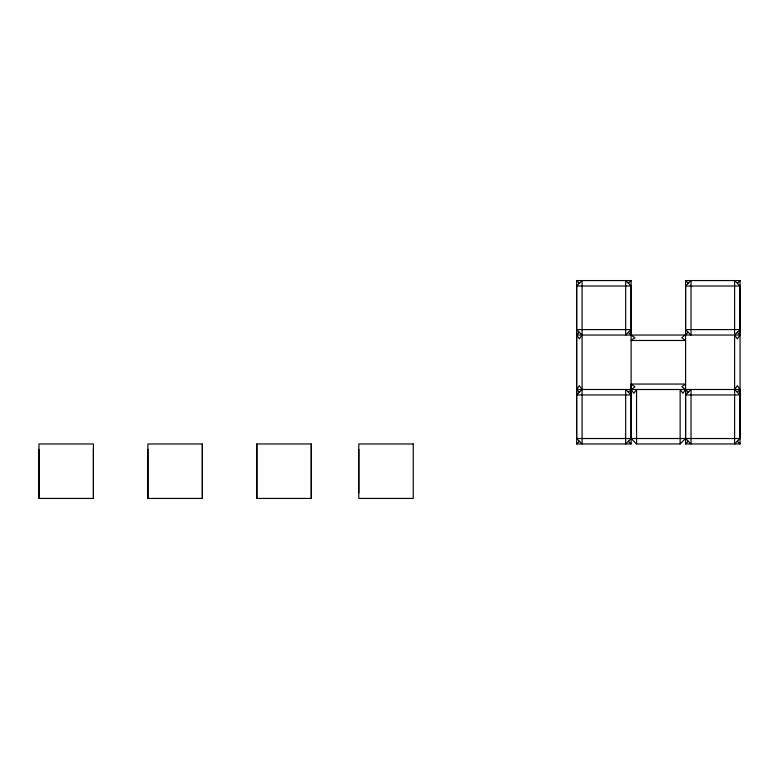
<?xml version="1.0" encoding="UTF-8"?>
<svg xmlns="http://www.w3.org/2000/svg" width="779" height="779" viewBox="0 0 779 779"><rect width="100%" height="100%" fill="white"/><g stroke="black" fill="none" stroke-linecap="round" stroke-linejoin="round"><path stroke-width="1.17" d="M93.412 449.415L93.412 498.433L38.95 498.433L38.95 449.415M147.883 498.433L147.883 443.962L202.345 443.962L202.345 498.433L147.883 498.433L147.883 449.415M256.817 498.433L256.817 443.962L311.279 443.962L311.279 498.433L256.817 498.433L256.817 443.962M311.279 498.433L311.279 443.962M358.788 492.99L358.788 449.415M576.655 438.519L576.655 286.01L582.098 280.567L582.098 443.962L576.655 438.519L740.05 438.519L740.05 389.5L737.324 385.683L734.607 389.5L740.05 394.943L685.588 394.943L691.031 389.5L691.031 443.962L685.588 438.519L685.588 389.5L681.771 386.774L685.588 384.057L631.117 384.057L631.117 438.519L625.673 443.962L625.673 389.5L631.117 394.943L576.655 394.943L582.098 389.5L579.372 385.683L576.655 389.5L579.372 392.226M688.305 332.312L681.771 337.755L685.588 340.481L631.117 340.481L634.934 337.755L631.117 335.038L631.117 286.01L625.673 280.567L625.673 335.038L631.117 329.585L576.655 329.585L582.098 335.038L579.372 338.846L576.655 335.038L579.372 332.312M685.588 335.038L685.588 286.01L691.031 280.567L691.031 335.038L685.588 329.585L740.05 329.585L734.607 335.038L737.324 338.846L740.05 335.038L740.05 286.01L734.607 280.567L734.607 443.962L740.05 438.519M628.39 283.293L631.117 280.567L576.655 280.567L576.655 443.962L631.117 443.962L631.117 280.567M576.655 443.962L579.372 441.245M628.39 392.226L634.934 386.774L631.117 384.057M737.324 283.293L740.05 280.567L685.588 280.567L685.588 443.962L740.05 443.962L740.05 280.567M631.117 438.519L636.56 443.962L680.135 443.962L685.588 438.519M685.588 443.962L688.305 441.245M737.324 392.226L740.05 389.5L576.655 389.5M576.655 286.01L631.117 286.01M685.588 286.01L740.05 286.01M576.655 335.038L740.05 335.038L737.324 332.312M685.588 280.567L688.305 283.293M576.655 280.567L579.372 283.293M628.39 332.312L631.117 335.038M688.305 392.226L685.588 389.5L682.862 393.317L680.135 389.5L680.135 443.962M737.324 441.245L740.05 443.962M628.39 441.245L631.117 443.962M631.117 389.5L633.843 393.317L636.56 389.5L636.56 443.962M202.345 443.962L202.345 498.433M93.412 498.433L93.412 443.962L38.95 443.962L38.95 498.433M413.25 443.962L358.788 443.962L358.788 498.433L413.25 498.433L413.25 443.962"/></g></svg>
